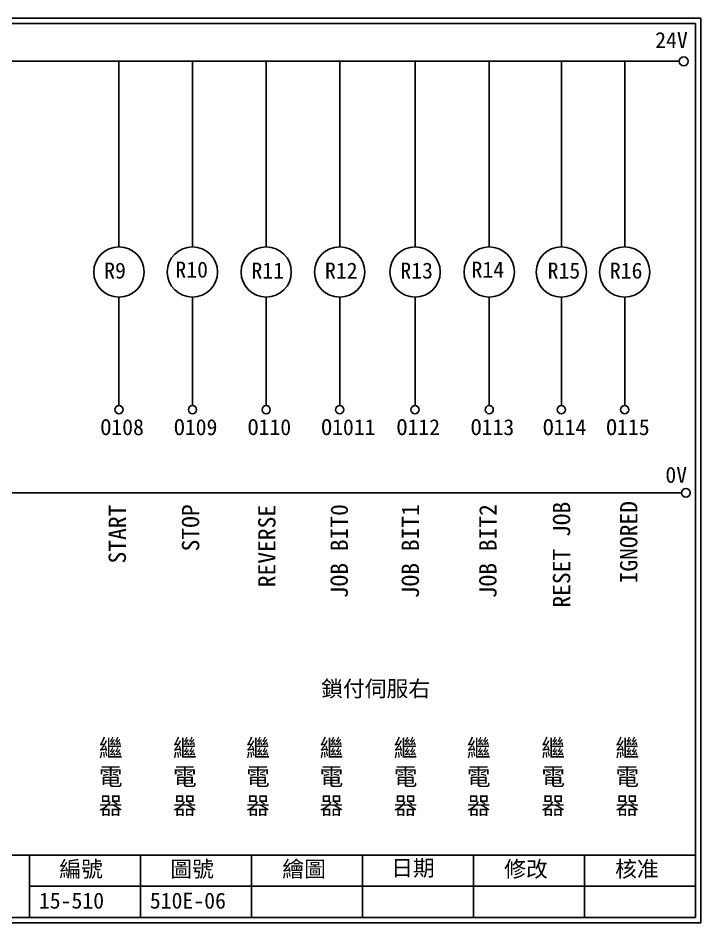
# Model space of a CAD drawing. Extents: x 889 to 1176, y 251 to 455.
# Drawn here: x 1022.3 to 1176.1, y 251.2 to 455.2 of the extents above; entities that cross this region are included whole.
import ezdxf

# ---------------------------------------------------------------- set-up
doc = ezdxf.new("R2010")
doc.units = 0
doc.layers.get('0').update_dxf_attribs({"linetype": 'CONTINUOUS'})
doc.layers.add('圖框層', color=7, linetype='CONTINUOUS')
doc.layers.add('標尺寸層', color=3, linetype='CONTINUOUS')
doc.styles.add('CNS', font='romanc.shx', dxfattribs={"bigfont": 'chineset.shx'})
doc.styles.add('STSL', font='kaiu.ttf')

msp = doc.modelspace()

# ---------------------------------------------------------------- linework, layer by layer
for centre in [(1172.21, 445.42), (1172.69, 348.15)]:
    msp.add_circle(centre, 1)
at = {"layer": '圖框層', "color": 7}
for p, q in [((1176.07, 455.16), (889.07, 455.16)), ((1176.07, 251.2), (1176.07, 455.16)), ((1174.82, 453.91), (890.32, 453.91)), ((1174.82, 252.44), (1174.82, 453.91)), ((890.32, 266.44), (1174.82, 266.44)), ((1024.82, 252.44), (1024.82, 266.44)), ((1049.82, 252.44), (1049.82, 266.44)), ((1074.82, 252.44), (1074.82, 266.44)), ((1099.82, 252.44), (1099.82, 266.44)), ((1124.82, 252.44), (1124.82, 266.44)), ((1149.82, 252.44), (1149.82, 266.44)), ((1024.82, 259.44), (1174.82, 259.44)), ((889.07, 251.2), (1176.07, 251.2)), ((890.32, 252.44), (1174.82, 252.44))]:
    msp.add_line(p, q, dxfattribs=at)
at = {"layer": '標尺寸層', "color": 7}
for p, q in [((893.61, 445.42), (1171.21, 445.42)), ((1044.97, 445.42), (1044.97, 403.59)), ((1061.53, 445.42), (1061.53, 403.59)), ((1078.14, 445.42), (1078.14, 403.59)), ((1094.7, 445.42), (1094.7, 403.59)), ((1111.68, 445.42), (1111.68, 403.59)), ((1128.39, 445.42), (1128.39, 403.59)), ((1144.64, 445.42), (1144.64, 403.59)), ((1158.9, 445.42), (1158.9, 403.59)), ((1044.97, 392.26), (1044.97, 367.81)), ((1061.53, 392.26), (1061.53, 367.81)), ((1078.14, 392.26), (1078.14, 367.81)), ((1094.7, 392.26), (1094.7, 367.81)), ((1111.68, 392.26), (1111.68, 367.81)), ((1128.39, 392.26), (1128.39, 367.81)), ((1144.64, 392.26), (1144.64, 367.81)), ((1158.9, 392.26), (1158.9, 367.81)), ((893.82, 348.15), (1171.69, 348.15))]:
    msp.add_line(p, q, dxfattribs=at)
for centre, radius in [((1044.97, 397.92), 5.66), ((1061.53, 397.92), 5.66), ((1078.14, 397.92), 5.66), ((1094.7, 397.92), 5.66), ((1111.68, 397.92), 5.66), ((1128.39, 397.92), 5.66), ((1144.64, 397.92), 5.66), ((1158.9, 397.92), 5.66), ((1044.97, 366.89), 0.92), ((1061.53, 366.89), 0.92), ((1078.14, 366.89), 0.92), ((1094.7, 366.89), 0.92), ((1111.68, 366.89), 0.92), ((1128.39, 366.89), 0.92), ((1144.64, 366.89), 0.92), ((1158.9, 366.89), 0.92)]:
    msp.add_circle(centre, radius, dxfattribs=at)

# ---------------------------------------------------------------- texts
at = {"layer": '圖框層', "color": 4, "style": 'STSL'}
for s, p in [('24V', (1165.77, 448.41)), ('R9', (1041.65, 396.45)), ('R10', (1057.68, 396.67)), ('R11', (1074.82, 396.45)), ('R12', (1091.38, 396.45)), ('R13', (1108.36, 396.45)), ('R14', (1124.4, 396.67)), ('R15', (1141.54, 396.45)), ('R16', (1155.56, 396.45)), ('O108', (1040.8, 361.15)), ('O109', (1057.36, 361.15)), ('O110', (1073.97, 361.15)), ('O1011', (1090.53, 361.15)), ('O112', (1107.51, 361.15)), ('O113', (1124.22, 361.15)), ('O114', (1140.47, 361.15)), ('O115', (1154.73, 361.15)), ('0V', (1168.07, 350.4)), ('鎖付伺服右', (1090.53, 302.2)), ('編號', (1031.54, 261.53)), ('圖號', (1056.54, 261.53)), ('繪圖', (1081.76, 261.53)), ('日期', (1106.29, 261.78)), ('修改', (1131.76, 261.53)), ('核准', (1156.76, 261.53)), ('15-510', (1026.93, 254.42)), ('510E-06', (1051.93, 254.42))]:
    msp.add_text(s, height=3.6, dxfattribs=at).set_placement(p)
at = {"layer": '標尺寸層', "color": 7, "char_height": 3.9, "attachment_point": 5, "rotation": 90, "style": 'CNS'}
for s, insert, width in [('{\\fDFKai-SB|b0|i0|c136|p65;START}', (1044.63, 338.85), 19.3871), ('{\\fDFKai-SB|b0|i0|c136|p65;STOP}', (1061.14, 340.25), 16.5786), ('{\\fDFKai-SB|b0|i0|c136|p65;REVERSE}', (1078.32, 336.15), 24.7886), ('{\\fDFKai-SB|b0|i0|c136|p65;JOB BIT0}', (1094.62, 334.99), 27.0973), ('{\\fDFKai-SB|b0|i0|c136|p65;JOB BIT1}', (1110.64, 334.99), 27.0973), ('{\\fDFKai-SB|b0|i0|c136|p65;JOB BIT2}', (1128.11, 334.99), 27.0973), ('{\\fDFKai-SB|b0|i0|c136|p65;RESET JOB}', (1144.71, 334.2), 28.6782), ('{\\fDFKai-SB|b0|i0|c136|p65;IGNORED}', (1159.85, 337.01), 23.0609)]:
    msp.add_mtext(s, dxfattribs=dict(at, insert=insert, width=width))
at = {"layer": '標尺寸層', "color": 7, "char_height": 3.9, "width": 8.6627, "attachment_point": 5, "style": 'CNS'}
for insert in [(1043.12, 283.94), (1059.81, 283.94), (1076.29, 283.94), (1092.85, 283.94), (1109.54, 283.94), (1126.02, 283.94), (1142.79, 283.94), (1159.48, 283.94)]:
    msp.add_mtext('{\\fDFKai-SB|b0|i0|c136|p65;繼電器}', dxfattribs=dict(at, insert=insert))

doc.saveas('drawing.dxf')
